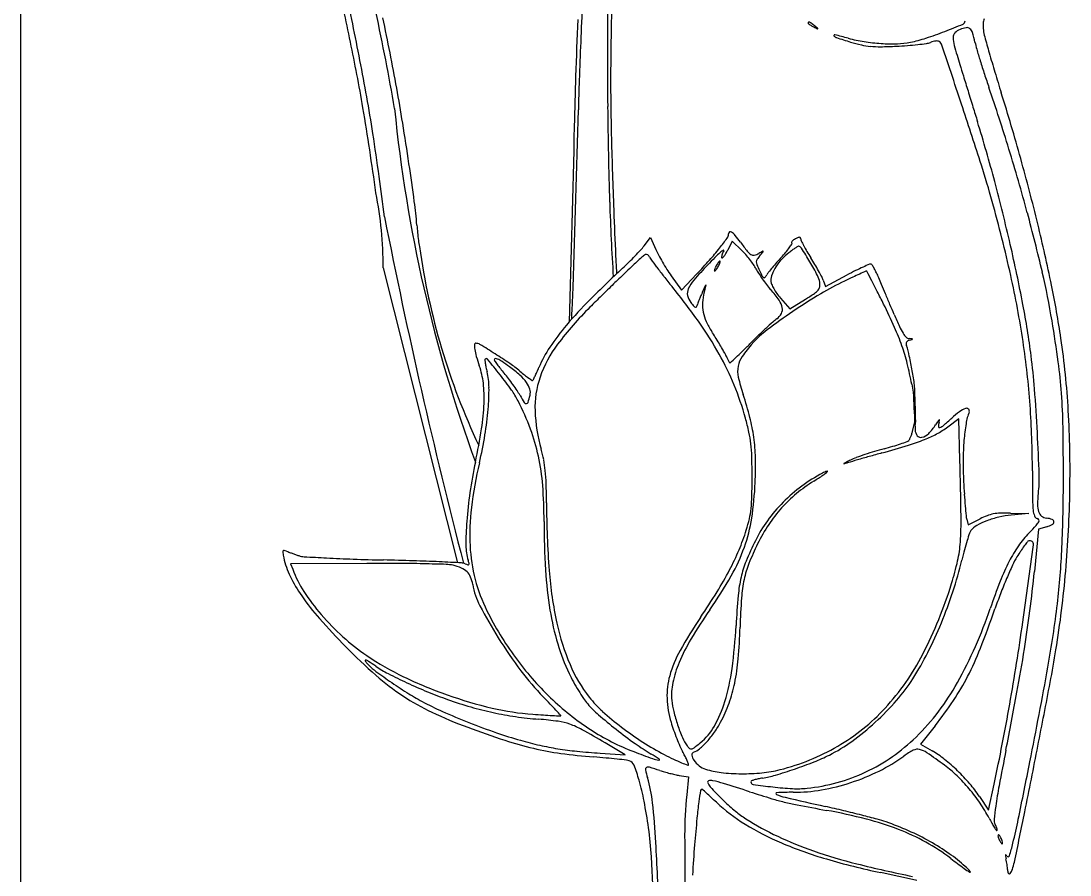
# Model space of a CAD drawing. Header units: millimetres. Extents: x 56222 to 3066687, y -650199 to -121287.
# Drawn here: x 140369.33 to 140375.26, y -185764.66 to -185759.83 of the extents above; entities that cross this region are included whole.
import ezdxf

# ---------------------------------------------------------------- set-up
doc = ezdxf.new("R2010")
doc.units = ezdxf.units.MM
doc.header["$MEASUREMENT"] = 0
doc.layers.add('$TD_AUDIT_GENERATED_(A0BDF17)', color=32, linetype='Continuous', lineweight=30)
doc.layers.add('FURNITURE', color=32, linetype='Continuous', lineweight=9)

msp = doc.modelspace()

# ---------------------------------------------------------------- linework, layer by layer
at = {"layer": '$TD_AUDIT_GENERATED_(A0BDF17)', "linetype": 'Continuous', "lineweight": 25, "ltscale": 2}
for p, q in [((140372.8528, -185761.1033), (140372.8891, -185761.0563)), ((140372.8891, -185761.0563), (140372.9186, -185761.1231)), ((140373.351, -185761.0764), (140373.325, -185761.127)), ((140373.4045, -185761.1283), (140373.351, -185761.0764)), ((140371.3795, -185761.2262), (140371.7996, -185762.8922)), ((140373.0057, -185761.2719), (140373.0632, -185761.3539)), ((140373.0632, -185761.3539), (140373.1514, -185761.2609)), ((140373.878, -185761.332), (140373.9998, -185761.2672)), ((140373.1823, -185761.3649), (140373.202, -185761.3227)), ((140373.202, -185761.3227), (140373.1918, -185761.3649)), ((140373.8644, -185761.2962), (140373.878, -185761.332)), ((140373.623, -185761.3976), (140373.6764, -185761.4584)), ((140373.6764, -185761.4584), (140373.7634, -185761.4046)), ((140374.3703, -185762.1435), (140374.3814, -185762.0964)), ((140374.3814, -185762.0964), (140374.3828, -185762.1421)), ((140374.6305, -185762.0804), (140374.5672, -185762.1259)), ((140374.6361, -185762.3135), (140374.6305, -185762.0804)), ((140374.6743, -185762.6473), (140374.6823, -185762.6777)), ((140374.6823, -185762.6777), (140374.7499, -185762.6438)), ((140374.9209, -185762.612), (140375.0244, -185762.614)), ((140375.0244, -185762.614), (140374.9259, -185762.6235)), ((140375.0806, -185762.7023), (140375.0566, -185762.941)), ((140375.1268, -185762.6891), (140375.0806, -185762.7023)), ((140371.2877, -185762.8961), (140370.8569, -185762.8983)), ((140370.8569, -185762.8983), (140370.8687, -185762.9294)), ((140374.4955, -185763.8132), (140374.4136, -185763.9162)), ((140372.7454, -185763.9768), (140372.6329, -185763.9102)), ((140374.4136, -185763.9162), (140374.4798, -185763.9549)), ((140372.6048, -185763.9676), (140372.7454, -185763.9768)), ((140373.0514, -185764.0935), (140373.1042, -185764.1023)), ((140373.1042, -185764.1023), (140373.0936, -185764.2037)), ((140374.798, -185764.2903), (140374.8294, -185764.1429)), ((140374.7458, -185764.2118), (140374.798, -185764.2903))]:
    msp.add_line(p, q, dxfattribs=at)
for centre, radius, start, end in [((140492.1774, -185762.3966), 119.5369, 178.530367, 178.791865), ((140357.1521, -185762.7727), 14.3561, 11.74696, 13.40049), ((140417.298, -185761.7651), 44.8398, 177.39619, 177.68267), ((140400.8633, -185760.0438), 28.2174, 179.35516, 180.55401), ((140346.0274, -185765.0345), 25.6756, 11.00148, 11.83341), ((140358.0896, -185762.6274), 13.5511, 9.77393, 12.12939), ((140356.5092, -185762.9064), 15.0127, 10.1479, 11.74688), ((140356.0895, -185763.0205), 15.621, 10.35715, 11.8404), ((140402.4149, -185761.1551), 29.9657, 177.45634, 178.06689), ((140373.7849, -185759.8451), 0.00547, 124.99818, 179.99982), ((140373.7837, -185759.8451), 0.0043, 179.9998, 230.8546), ((140373.8586, -185759.7531), 0.123, 230.85482, 235.34829), ((140373.7846, -185759.8448), 0.00508, 66.92077, 124.99818), ((140373.768, -185759.8838), 0.0475, 53.16158, 66.92076), ((140373.8641, -185759.7452), 0.1326, 235.34817, 240.56416), ((140373.3553, -185760.4347), 0.7358, 51.29933, 53.16163), ((140373.9066, -185759.6699), 0.2191, 240.56418, 244.1451), ((140376.6677, -185753.9722), 6.5505, 244.14506, 244.35751), ((140369.8071, -185764.8636), 6.4107, 51.0835, 51.29939), ((140372.8791, -185755.5845), 4.6205, 291.2082, 292.59039), ((140374.7007, -185760.0357), 0.1673, 99.96992, 112.49992), ((140374.6469, -185759.8331), 0.0187, 292.59043, 0.19332), ((140374.6761, -185759.896), 0.0254, 49.66005, 99.97), ((140374.9975, -185759.8528), 0.231, 178.53495, 187.91453), ((140374.8279, -185759.8485), 0.0614, 153.41328, 178.53492), ((140387.3896, -185760.1868), 14.7257, 178.79186, 180.01431), ((140373.8334, -185759.8765), 0.00121, 244.35766, 326.39593), ((140373.8335, -185759.8765), 0.00115, 326.39557, 51.08331), ((140373.9282, -185759.9145), 0.00369, 76.03396, 212.32488), ((140373.9468, -185759.9028), 0.0257, 212.32476, 252.16449), ((140372.9485, -185763.854), 4.0632, 74.92691, 76.03386), ((140375.5002, -185755.0749), 5.0973, 252.16439, 253.10426), ((140374.2239, -185759.1183), 0.8413, 254.92689, 261.15822), ((140374.1883, -185759.1382), 0.832, 281.6762, 287.92493), ((140373.8385, -185758.0567), 1.9686, 287.92494, 291.20822), ((140374.6362, -185759.9268), 0.0381, 136.86145, 179.78979), ((140374.7618, -185759.9273), 0.1637, 179.78978, 195.66119), ((140374.6678, -185759.9564), 0.0815, 112.49992, 136.86136), ((140374.6623, -185759.9123), 0.0468, 16.70837, 49.66009), ((140374.0435, -185760.098), 0.6929, 12.10428, 16.7084), ((140375.0662, -185759.8432), 0.3004, 187.91465, 195.20983), ((140382.5785, -185757.8008), 8.0855, 195.20985, 195.88181), ((140415.1199, -185761.677), 42.6599, 177.68269, 177.97169), ((140374.2721, -185759.1181), 0.8717, 253.10418, 257.23797), ((140374.1653, -185759.5894), 0.3885, 257.23795, 264.80146), ((140374.2588, -185758.8942), 1.0681, 261.15821, 266.36871), ((140374.1797, -185759.4315), 0.547, 264.80155, 270.88997), ((140374.1446, -185757.1692), 2.8096, 270.89008, 272.70104), ((140374.253, -185758.9849), 0.9772, 266.36868, 271.74433), ((140374.1768, -185757.8519), 2.1261, 272.70113, 274.39156), ((140374.2697, -185759.532), 0.4299, 271.74431, 281.67616), ((140374.213, -185758.3233), 1.6533, 274.39156, 276.43284), ((140374.2199, -185758.3849), 1.5914, 276.43284, 278.21355), ((140374.4329, -185759.8604), 0.1006, 278.21363, 291.56424), ((140374.5152, -185760.0687), 0.1234, 104.30182, 111.56427), ((140374.5096, -185760.0467), 0.1007, 95.84467, 104.30181), ((140374.5073, -185760.0238), 0.0777, 86.67203, 95.84454), ((140374.5109, -185759.9604), 0.0142, 54.39219, 86.67198), ((140374.4948, -185759.983), 0.0419, 18.42352, 54.39212), ((140148.4737, -185835.2735), 238.2733, 18.333739, 18.423579), ((140378.8717, -185758.775), 4.4321, 195.66118, 197.11693), ((140375.2704, -185759.8349), 0.5619, 192.10432, 196.22161), ((140378.8063, -185758.8062), 4.2445, 196.2217, 197.14897), ((140382.0139, -185757.9614), 7.4984, 195.88184, 196.74677), ((140567.0558, -185700.8213), 201.3379, 197.116892, 197.135915), ((140379.2734, -185758.662), 4.7333, 197.14897, 198.10924), ((140364.0301, -185761.5346), 7.3359, 9.50112, 11.00156), ((140390.765, -185760.7619), 18.3091, 178.0669, 178.94994), ((140388.6078, -185760.738), 16.1312, 177.97173, 178.56898), ((140965.4509, -185577.986), 618.2397, 197.135872, 197.1441226), ((140379.4833, -185758.5934), 4.9541, 198.10925, 199.03721), ((140384.8075, -185757.1208), 10.4157, 196.74685, 197.42294), ((140362.0019, -185761.9399), 9.6106, 9.16285, 10.35711), ((140383.3297, -185760.1878), 10.6658, 180.01437, 181.53154), ((141021.2235, -185560.7809), 676.6058, 197.144141, 197.1521625), ((140365.012, -185763.5868), 10.3544, 17.01452, 19.03724), ((140362.7197, -185761.7948), 8.7035, 8.76617, 10.1479), ((140363.3721, -185763.8477), 12.0504, 15.58476, 17.423), ((140353.6521, -185763.2715), 17.8582, 8.72924, 9.50113), ((140379.5058, -185759.5343), 8.1006, 185.61558, 200.14219), ((139660.6779, -185740.1671), 712.0894, 358.296309, 358.3770278), ((140396.6395, -185760.0846), 23.9935, 180.55402, 181.84499), ((140344.6635, -185770.2618), 31.5925, 17.7194, 18.33384), ((140812.8124, -185625.1038), 458.4943, 197.152217, 197.162989), ((140366.1221, -185763.0614), 9.0145, 14.92094, 17.16297), ((140354.4534, -185763.1575), 17.2567, 8.39229, 9.1628), ((140355.4633, -185762.9138), 16.0457, 7.89217, 8.76627), ((140413.5447, -185759.3799), 40.8917, 181.53154, 182.09006), ((140353.2504, -185763.3332), 18.2646, 7.95939, 8.72922), ((140364.0673, -185763.8759), 11.3423, 15.12546, 17.01457), ((140354.5679, -185763.1406), 17.141, 7.66948, 8.39232), ((140363.9904, -185763.6753), 11.4085, 13.66949, 15.58473), ((140369.5388, -185762.3138), 5.4784, 15.47307, 17.71945), ((140355.8745, -185762.8568), 15.6306, 7.04767, 7.89221), ((140364.7858, -185763.4175), 10.3974, 12.90647, 14.92094), ((140369.1501, -185761.2269), 2.2294, 0.0163, 10.93196), ((140368.8695, -185761.2147), 2.7103, 4.84474, 7.66951), ((140386.041, -185760.426), 13.3894, 181.84497, 183.65107), ((140402.2522, -185759.792), 29.5916, 182.09001, 182.58665), ((140366.5134, -185763.1513), 8.6175, 12.61164, 15.47307), ((140404.9727, -185754.3065), 34.2343, 191.17106, 194.52914), ((140365.2927, -185763.5447), 10.0731, 13.15342, 15.1255), ((140376.4303, -185760.5738), 4.8776, 184.84472, 185.86434), ((140365.3345, -185763.3483), 10.0252, 11.64302, 13.6694), ((140373.289, -185761.0358), 0.0402, 324.19362, 359.99988), ((140373.3427, -185761.0358), 0.0134, 123.51017, 179.99992), ((140373.341, -185761.0333), 0.0104, 55.3997, 123.5102), ((140373.2896, -185761.1078), 0.1009, 39.21047, 55.3998), ((140372.7488, -185761.549), 0.7988, 35.6837, 39.21055), ((140373.8026, -185761.2402), 0.2008, 113.564, 118.15484), ((140373.7302, -185761.0742), 0.0197, 88.32681, 113.56393), ((140373.7306, -185761.06), 0.0055, 29.91957, 88.32698), ((140373.7237, -185761.064), 0.0135, 359.99979, 29.91947), ((140371.7679, -185761.0527), 0.1907, 185.86439, 196.55101), ((140375.4041, -185760.5819), 3.8549, 187.82925, 205.30876), ((140372.5618, -185760.8789), 0.3674, 317.6042, 322.36136), ((140372.0438, -185760.1395), 1.5744, 318.4595, 321.68344), ((140372.0162, -185760.1177), 1.6096, 321.68349, 324.19363), ((140374.6547, -185760.1803), 1.5476, 215.68378, 218.00785), ((140373.3145, -185760.8528), 0.4434, 319.78412, 323.91378), ((140373.2548, -185760.8093), 0.5173, 323.91378, 326.73099), ((140373.6895, -185761.0841), 0.00399, 158.19247, 224.99996), ((140373.705, -185761.0904), 0.0207, 138.3767, 158.19231), ((140373.6832, -185761.0904), 0.00482, 326.7311, 44.99988), ((140374.0254, -185761.5905), 0.5721, 123.90603, 125.96427), ((140373.7236, -185761.1069), 0.0456, 125.41149, 138.37674), ((140373.7546, -185761.1505), 0.0991, 118.15488, 125.41137), ((140374.2349, -185761.9022), 0.9477, 122.86135, 123.90596), ((140373.7239, -185761.1111), 0.00593, 84.63009, 122.86133), ((140373.7223, -185761.128), 0.0228, 32.05975, 84.6301), ((140373.7606, -185761.064), 0.0234, 179.99987, 206.35081), ((140374.6683, -185760.6143), 1.0364, 206.35089, 208.07432), ((140370.7066, -185763.0167), 3.5812, 30.60354, 32.05975), ((140374.5335, -185760.6863), 0.8836, 208.07436, 210.50819), ((140365.6456, -185763.2205), 9.5154, 10.82077, 12.9065), ((140395.1027, -185760.115), 22.4348, 182.58663, 182.92858), ((140371.4421, -185759.8493), 1.8887, 314.54198, 316.06946), ((140376.4631, -185765.1649), 5.395, 132.18925, 133.02095), ((140371.587, -185759.9889), 1.6875, 316.06943, 317.60425), ((140372.9127, -185761.2479), 0.1084, 118.40453, 132.18929), ((140372.8667, -185761.163), 0.0118, 54.89023, 118.40448), ((140372.8577, -185761.1758), 0.0275, 20.99346, 54.89033), ((140372.9321, -185761.1472), 0.0522, 200.99354, 216.74839), ((140373.3308, -185760.9408), 0.4506, 203.86202, 208.30854), ((140374.0742, -185760.5403), 1.2951, 208.30849, 210.33167), ((140374.9465, -185762.8692), 2.4, 134.89894, 136.27082), ((140373.7514, -185761.6699), 0.7069, 131.49013, 134.89898), ((140373.3715, -185761.2403), 0.1334, 122.63195, 131.49005), ((140373.3573, -185761.1728), 0.0675, 165.42747, 173.99149), ((140373.2961, -185761.1663), 0.0059, 173.99162, 224.99993), ((140373.294, -185761.1684), 0.00298, 224.99977, 315.73811), ((140373.3817, -185761.1791), 0.0927, 157.46362, 165.42751), ((140373.4336, -185761.2007), 0.1489, 151.88001, 157.46364), ((140373.2198, -185761.096), 0.1067, 315.73826, 322.68931), ((140373.3006, -185761.1296), 0.00195, 331.88023, 122.63204), ((140373.1796, -185761.0654), 0.1572, 322.68927, 329.18327), ((140373.0237, -185760.9724), 0.3387, 329.18327, 332.84072), ((140373.1356, -185761.4052), 0.3859, 40.98798, 45.83402), ((140372.9657, -185761.5528), 0.6109, 37.55273, 40.98793), ((140373.4947, -185761.0869), 0.0753, 218.00795, 238.92293), ((140373.4698, -185761.1283), 0.027, 238.92293, 281.38052), ((140373.4558, -185761.0588), 0.0979, 281.3805, 297.69251), ((140373.659, -185761.2949), 0.2044, 138.39263, 145.47008), ((140374.8017, -185763.6232), 2.7982, 117.17476, 117.69249), ((140370.0388, -185758.08), 4.6372, 318.39267, 318.74928), ((140373.5244, -185761.1352), 0.00149, 19.52045, 117.17459), ((140373.523, -185761.1356), 0.00293, 318.74934, 19.52053), ((140374.7679, -185762.2204), 1.5518, 137.26633, 138.74042), ((140372.9971, -185760.5845), 0.859, 317.26633, 319.78404), ((140373.8625, -185761.3932), 0.3166, 127.33402, 137.23201), ((140374.2681, -185761.925), 0.9854, 125.96424, 127.33405), ((140374.9398, -185760.4468), 1.3552, 210.50817, 212.27467), ((140372.3615, -185762.0752), 1.6943, 30.80401, 32.27466), ((140377.2824, -185766.1365), 6.6927, 132.8396, 135.03488), ((140371.6203, -185760.0305), 1.6345, 312.83961, 314.54195), ((140375.1935, -185763.8045), 3.5342, 133.02093, 133.93078), ((140377.536, -185757.7096), 5.7979, 216.74839, 217.29889), ((140375.8815, -185758.9699), 3.718, 217.29886, 218.31528), ((140374.1508, -185760.4955), 1.3838, 210.33161, 212.33141), ((140373.7584, -185760.7439), 0.9195, 212.3314, 215.04801), ((140375.081, -185762.9979), 2.5862, 136.27081, 138.84901), ((140370.9125, -185759.1372), 3.0859, 316.51098, 318.45945), ((140373.3166, -185761.256), 0.0689, 156.05303, 164.08261), ((140373.4032, -185761.2944), 0.1637, 151.84494, 156.05295), ((140373.4107, -185761.2984), 0.1721, 147.69207, 151.84487), ((140373.1742, -185761.1695), 0.1094, 321.86147, 327.69201), ((140373.3577, -185761.2649), 0.1094, 141.86147, 147.69201), ((140373.1212, -185761.136), 0.1721, 327.69207, 331.84487), ((140373.3455, -185761.2553), 0.0939, 136.42668, 141.86142), ((140373.1287, -185761.14), 0.1637, 331.84494, 336.05295), ((140373.281, -185761.194), 0.00492, 89.99993, 136.42664), ((140373.2152, -185761.1784), 0.0689, 336.05303, 344.08261), ((140373.281, -185761.1908), 0.00172, 355.19083, 89.99981), ((140373.2492, -185761.1881), 0.0336, 344.08257, 355.19085), ((140372.9913, -185761.5331), 0.5787, 34.07669, 37.55268), ((140373.2846, -185761.3347), 0.2245, 27.02881, 34.07672), ((140373.7362, -185761.1043), 0.2824, 207.02882, 212.80439), ((140373.5111, -185761.1932), 0.025, 145.4701, 178.74432), ((140373.5253, -185761.1935), 0.0391, 178.74443, 202.867), ((140374.1679, -185760.9225), 0.7366, 202.86697, 205.71672), ((140374.5321, -185762.0182), 1.2411, 140.36357, 141.88762), ((140373.8025, -185761.3508), 0.2429, 147.64195, 159.01385), ((140374.6274, -185762.0971), 1.3649, 138.74053, 140.36357), ((140373.8474, -185761.3793), 0.2961, 137.23207, 147.64197), ((140372.0458, -185762.2247), 2.0254, 28.12366, 30.60355), ((140372.4631, -185762.0146), 1.576, 29.25133, 30.80402), ((140374.5698, -185762.2906), 1.1709, 114.20991, 116.49456), ((140374.8551, -185762.925), 1.8665, 113.00953, 114.20998), ((140374.1305, -185761.2187), 0.0127, 71.56491, 113.00962), ((140374.1306, -185761.2182), 0.0122, 32.43256, 71.5649), ((140373.7786, -185761.4419), 0.4293, 29.42881, 32.43255), ((140373.7962, -185761.432), 0.4091, 25.57269, 29.42879), ((140384.8226, -185773.7998), 17.4131, 133.93077, 134.20969), ((140377.7081, -185757.5266), 6.0461, 218.3153, 219.02141), ((140373.2509, -185761.2436), 0.00172, 175.19083, 269.99981), ((140373.2826, -185761.2463), 0.0336, 164.08257, 175.19085), ((140373.2509, -185761.2404), 0.00492, 269.99993, 316.42664), ((140373.1864, -185761.1791), 0.0939, 316.42668, 321.86142), ((140374.2397, -185760.7798), 0.8814, 212.80431, 215.27688), ((140374.5325, -185760.7469), 1.1412, 205.71668, 207.50908), ((140374.2998, -185760.7372), 0.9551, 215.27682, 217.71593), ((140373.5392, -185761.2642), 0.0213, 207.5091, 238.77839), ((140373.5311, -185761.2775), 0.00571, 238.77828, 319.51018), ((140373.4632, -185761.2196), 0.095, 319.5101, 329.99318), ((140373.656, -185761.3309), 0.1276, 141.88758, 149.99316), ((140373.6702, -185761.3), 0.1012, 159.01378, 180.89136), ((140373.7312, -185761.3238), 0.1143, 7.98875, 28.12369), ((140372.6048, -185761.9353), 1.4136, 27.7596, 29.25133), ((140373.7006, -185761.3585), 0.1752, 20.81662, 27.75966), ((140378.5644, -185771.0326), 10.7546, 114.93302, 115.20598), ((140374.95, -185763.0533), 2.0231, 116.49454, 118.01148), ((140376.4477, -185766.4794), 5.7335, 114.49594, 114.93299), ((140385.7395, -185786.8723), 28.1434, 114.41723, 114.49584), ((140374.1086, -185761.2526), 0.00726, 90.00003, 114.41721), ((140374.1086, -185761.248), 0.00263, 27.44498, 89.99994), ((140331.5227, -185783.3646), 47.9891, 27.37306, 27.44479), ((140373.5845, -185761.5333), 0.6438, 22.82718, 25.57266), ((140327.7468, -185780.8273), 50.3766, 22.78154, 22.82715), ((140369.7637, -185762.4241), 5.2868, 8.48568, 12.61167), ((140370.9079, -185762.2324), 4.3065, 9.43207, 13.15345), ((140365.8131, -185761.1031), 6.6435, 356.9849, 357.97473), ((140386.2614, -185775.2788), 19.4765, 134.20969, 134.48884), ((140369.9753, -185763.7932), 3.9072, 35.31588, 39.02145), ((140373.1583, -185761.3702), 0.0615, 155.74805, 192.13485), ((140373.2827, -185761.4263), 0.1979, 138.84911, 155.74794), ((140374.0791, -185760.9079), 0.6761, 217.71589, 220.8759), ((140372.9668, -185761.8707), 0.7951, 35.36251, 40.87582), ((140373.6178, -185761.3009), 0.0488, 180.89131, 202.47727), ((140373.7837, -185761.2322), 0.2283, 202.47732, 209.34502), ((140373.835, -185761.2034), 0.2872, 209.34502, 215.75704), ((140373.7594, -185761.2883), 0.0999, 303.76649, 320.04726), ((140373.8076, -185761.3287), 0.0371, 320.04735, 351.9413), ((140373.7522, -185761.3209), 0.093, 351.94129, 7.98877), ((140374.6269, -185762.6673), 1.509, 115.20595, 120.97992), ((140368.4514, -185764.2447), 6.4042, 26.76846, 27.37305), ((140176.4583, -185844.3658), 214.4661, 22.765958, 22.781542), ((140369.7749, -185762.4334), 5.4915, 8.46309, 11.64303), ((140374.1895, -185763.0473), 2.3213, 135.03487, 139.87106), ((140384.7125, -185773.7021), 17.2663, 134.48888, 134.79439), ((140373.1921, -185761.363), 0.096, 192.13495, 218.18843), ((140373.9584, -185761.7267), 0.8563, 157.74954, 159.04304), ((140374.04, -185761.76), 0.9444, 156.46932, 157.74952), ((140373.8511, -185761.6778), 0.7384, 154.92962, 156.46925), ((140373.506, -185761.4411), 0.3233, 166.36571, 176.92106), ((140373.8852, -185761.1672), 0.349, 215.75708, 221.29742), ((140373.526, -185761.4738), 0.1094, 11.54795, 35.36246), ((140375.6113, -185764.3069), 3.4214, 120.9799, 124.11126), ((140372.8636, -185759.9484), 1.7118, 301.7126, 303.76648), ((140363.0345, -185766.9772), 12.4713, 26.40126, 26.76841), ((140152.4257, -185854.4515), 240.5292, 22.750643, 22.765998), ((140373.9236, -185762.8355), 1.9534, 134.79439, 142.95696), ((140338.9607, -185759.6888), 33.5332, 356.87456, 356.98485), ((140373.721, -185760.9469), 0.769, 218.18843, 220.30717), ((140373.1473, -185761.4336), 0.0167, 220.30708, 253.64862), ((140373.1441, -185761.4447), 0.00506, 253.64874, 332.18113), ((140373.0757, -185761.4087), 0.0824, 332.18102, 342.52368), ((140373.3701, -185761.5013), 0.2263, 159.04307, 162.52364), ((140373.4047, -185761.4357), 0.2219, 176.92107, 190.91727), ((140373.586, -185761.4615), 0.0481, 330.99875, 11.54798), ((140370.8167, -185763.1138), 3.7829, 24.18487, 26.40124), ((140190.0197, -185838.6864), 199.7634, 22.732951, 22.750598), ((140370.1658, -185762.3565), 4.9133, 7.40043, 10.82073), ((140373.4186, -185761.433), 0.2361, 190.91731, 204.42231), ((140373.5743, -185761.3623), 0.4071, 204.42241, 213.40317), ((140375.6232, -185764.3244), 3.4426, 124.11121, 127.07164), ((140373.791, -185761.7677), 0.3157, 126.8609, 132.07048), ((140373.5439, -185761.4382), 0.0962, 306.86081, 330.9988), ((140376.4527, -185760.5737), 2.3723, 202.73287, 204.50465), ((140367.0301, -185762.8766), 8.2374, 7.80062, 9.43215), ((140373.4988, -185762.4651), 1.4179, 139.87108, 146.16401), ((140371.5382, -185762.686), 1.9918, 29.18091, 35.31583), ((140371.9553, -185762.43), 1.5323, 31.98554, 33.40325), ((140373.9012, -185762.0452), 0.586, 127.07162, 138.04157), ((140375.8654, -185764.0586), 3.4062, 133.04017, 134.07768), ((140375.6663, -185763.8454), 3.1145, 132.07054, 133.04021), ((140373.0706, -185762.1016), 1.3121, 19.30236, 24.18482), ((140374.6115, -185761.413), 0.3488, 204.50458, 211.80045), ((140371.5245, -185762.699), 2.0402, 30.84173, 31.98557), ((140376.1832, -185764.3868), 3.8631, 134.07766, 135.02166), ((140374.4228, -185761.53), 0.1268, 211.80035, 224.57278), ((140374.3508, -185761.601), 0.0257, 224.57273, 266.28172), ((140374.3512, -185761.655), 0.0183, 151.32687, 180.93739), ((140374.3511, -185761.6549), 0.0181, 121.53793, 151.32693), ((140374.3617, -185761.6722), 0.0384, 104.55968, 121.53784), ((140374.2598, -185763.0014), 1.3777, 85.57012, 86.28173), ((140374.1044, -185760.6814), 0.9852, 284.55967, 285.46975), ((140374.366, -185761.63), 0.00214, 19.29618, 85.5703), ((140374.3668, -185761.6297), 0.0013, 285.46975, 19.29596), ((140370.3448, -185762.3374), 4.6993, 4.08495, 8.48564), ((140370.8143, -185762.2787), 4.4406, 3.1706, 8.4631), ((140372.0396, -185761.6648), 0.1448, 178.38566, 188.95519), ((140371.9025, -185761.661), 0.00769, 89.99984, 178.3857), ((140372.209, -185761.6381), 0.3163, 188.95518, 196.34904), ((140371.9025, -185761.6991), 0.0458, 58.73957, 89.99986), ((140368.9964, -185766.4863), 5.646, 57.7213, 58.73956), ((140372.9052, -185762.0671), 0.7033, 146.16397, 156.79753), ((140372.9007, -185762.0634), 0.6719, 142.95693, 161.05061), ((140371.6762, -185762.6084), 1.8635, 29.68523, 30.84168), ((140372.8371, -185761.9467), 0.5272, 26.72523, 29.6852), ((140375.533, -185760.5893), 2.4911, 206.7252, 207.21978), ((140371.7765, -185760.0256), 2.3366, 313.0436, 314.28186), ((140374.0442, -185762.1738), 0.7783, 138.04161, 144.98786), ((140370.1604, -185758.3685), 4.6512, 314.2819, 315.0217), ((140373.2784, -185762.0288), 1.092, 13.85017, 19.30233), ((140374.3724, -185761.6546), 0.0395, 180.93758, 197.60868), ((140373.7232, -185761.8607), 0.6417, 12.20028, 17.60868), ((140372.9104, -185761.4324), 1.0472, 196.34899, 199.37999), ((140371.9595, -185761.7467), 0.00599, 134.99992, 186.21443), ((140372.4363, -185761.6947), 0.4856, 186.21447, 188.43243), ((140371.9619, -185761.749), 0.0093, 39.22138, 134.99986), ((140372.3352, -185761.7097), 0.3834, 188.43244, 191.86054), ((140366.8392, -185765.9302), 6.6217, 38.24964, 39.22137), ((140372.0133, -185761.7463), 0.0064, 95.57979, 179.99996), ((140372.0165, -185761.7463), 0.00958, 179.99991, 215.52187), ((140373.1153, -185760.9619), 1.3596, 215.52187, 216.57313), ((140370.5904, -185763.9628), 2.6613, 55.58233, 57.72123), ((140372.0152, -185761.7657), 0.0259, 65.23483, 95.57978), ((140371.9542, -185761.8978), 0.1714, 55.64539, 65.23477), ((140371.1907, -185763.0149), 1.5245, 53.72377, 55.64543), ((140371.6699, -185762.3873), 0.7515, 50.10011, 55.58227), ((140371.8618, -185762.5053), 1.6212, 22.30213, 29.18083), ((140374.6639, -185761.0363), 1.5138, 207.21971, 207.93797), ((140375.5659, -185760.558), 2.5348, 207.93791, 208.30163), ((140373.3503, -185761.7511), 0.0183, 208.30183, 220.38027), ((140373.3379, -185761.7616), 0.00203, 220.38022, 312.77418), ((140367.0155, -185754.9279), 9.3118, 312.77404, 313.04356), ((140373.5221, -185761.808), 0.1408, 144.98788, 169.6169), ((140372.4612, -185762.2303), 1.9337, 10.29586, 13.85021), ((140372.0453, -185762.2234), 2.3584, 10.14692, 12.20035), ((140371.5138, -185762.1814), 3.554, 4.3607, 7.4004), ((140372.4519, -185762.1339), 2.765, 4.11847, 7.80067), ((140371.493, -185761.931), 0.4553, 6.60253, 19.37999), ((140372.6097, -185761.6521), 0.6638, 191.86059, 194.13332), ((140371.6034, -185761.9055), 0.3738, 0.49261, 14.13327), ((140372.7019, -185761.2686), 0.845, 216.57319, 218.58628), ((140373.1662, -185760.8982), 1.4389, 218.58632, 219.93757), ((140371.431, -185762.3509), 0.8242, 37.27182, 39.93756), ((140371.5859, -185762.4763), 0.8565, 48.62005, 53.7238), ((140372.8318, -185760.9977), 1.0599, 230.10013, 231.93034), ((140371.1523, -185761.3278), 1.1991, 334.78019, 335.97376), ((140370.4504, -185761.0149), 1.9675, 335.9738, 336.79748), ((140373.5357, -185761.8105), 0.1547, 169.61699, 192.7348), ((140371.8355, -185762.261), 2.5715, 8.3117, 10.14696), ((140371.2131, -185761.9634), 0.737, 357.69566, 6.6025), ((140370.2432, -185763.2467), 2.2871, 35.54728, 38.24968), ((140371.0363, -185762.6513), 1.3202, 35.39876, 37.27184), ((140371.0911, -185762.6123), 1.2529, 33.50765, 35.39883), ((140371.988, -185762.02), 0.2483, 35.78935, 48.62004), ((140372.5155, -185761.4015), 0.547, 231.93037, 234.93273), ((140372.0874, -185761.9483), 0.1258, 16.86392, 35.78935), ((140372.705, -185761.1315), 0.8769, 234.93273, 236.47122), ((140372.2225, -185761.8597), 0.00332, 236.47131, 315.00003), ((140372.2136, -185761.8508), 0.0159, 314.9998, 334.1451), ((140370.5145, -185761.0274), 1.904, 334.1453, 334.78014), ((140372.7627, -185762.016), 0.526, 161.05062, 182.04992), ((140374.3853, -185761.6185), 1.0257, 192.73482, 198.45198), ((140376.7276, -185761.4553), 2.4026, 190.29589, 191.36181), ((140370.6377, -185761.9138), 1.3395, 355.21636, 0.4926), ((140371.7179, -185762.1929), 0.4746, 26.87297, 35.5473), ((140371.7411, -185762.182), 0.4734, 29.59686, 33.50772), ((140371.5978, -185761.8012), 0.6281, 342.81322, 346.58684), ((140372.1435, -185761.9313), 0.0671, 346.58683, 16.86399), ((140371.8206, -185762.5222), 1.6657, 15.5615, 22.30212), ((140371.5863, -185762.5524), 1.925, 14.43546, 18.45194), ((140384.5016, -185761.4993), 10.1386, 182.42702, 183.45448), ((140368.6438, -185762.1781), 5.7434, 0.80564, 2.88274), ((140364.7137, -185762.7), 10.3738, 2.99343, 4.36072), ((140371.7684, -185762.1831), 3.4503, 0.92522, 4.11845), ((140370.73, -185761.9439), 1.2206, 350.96643, 357.6956), ((140370.7188, -185762.6992), 1.5947, 20.59373, 26.87292), ((140372.9625, -185761.4882), 0.9313, 209.59686, 212.44133), ((140372.1879, -185761.9806), 0.0135, 212.44133, 271.32922), ((140372.188, -185761.9837), 0.0103, 271.32925, 342.81318), ((140369.8378, -185762.3736), 5.2076, 0.01042, 4.08486), ((140370.2083, -185761.8778), 1.7705, 350.48395, 355.21637), ((140373.1213, -185762.0032), 0.8848, 182.04988, 196.2744), ((140374.9245, -185762.4383), 0.4937, 126.20881, 132.66869), ((140374.7144, -185762.1514), 0.138, 109.53237, 126.20872), ((140374.6738, -185762.0369), 0.0165, 47.76234, 109.53231), ((140375.0024, -185762.1607), 0.3361, 159.0063, 170.78372), ((140374.6753, -185762.0352), 0.0143, 339.00626, 47.76239), ((140368.9877, -185762.3799), 6.2701, 359.08399, 3.17058), ((140371.9925, -185762.4743), 1.4872, 12.40249, 15.56158), ((140372.5031, -185762.3164), 0.9783, 7.77058, 14.43541), ((140374.3831, -185762.1096), 0.00174, 200.86995, 344.13555), ((140374.3365, -185762.0963), 0.0502, 344.13577, 358.8068), ((140374.2378, -185761.9474), 0.309, 315.93564, 327.57568), ((140375.352, -185762.6552), 1.011, 146.15261, 147.57559), ((140374.5311, -185762.1046), 0.0225, 124.16986, 146.15259), ((140374.5931, -185762.1214), 0.078, 164.00881, 181.12531), ((140374.5211, -185762.1229), 0.006, 181.12536, 288.91885), ((140374.4193, -185762.0716), 0.1028, 344.00878, 351.11691), ((140374.5193, -185762.0873), 0.00153, 351.11702, 124.16979), ((140374.5029, -185762.0698), 0.0621, 288.91886, 310.87207), ((140373.2459, -185760.6173), 1.983, 310.87199, 312.66875), ((140375.8421, -185762.297), 1.1868, 170.7838, 175.38838), ((140368.1862, -185761.5395), 3.7963, 348.07795, 350.96642), ((140369.3818, -185761.7393), 2.6085, 346.94425, 350.48393), ((140371.2006, -185762.5182), 1.08, 12.18464, 20.59372), ((140372.8216, -185762.292), 0.6384, 6.45889, 12.40257), ((140374.1545, -185762.0999), 0.2196, 334.35003, 338.55644), ((140374.1224, -185762.0873), 0.2541, 338.55649, 342.82843), ((140374.0881, -185762.0767), 0.2899, 342.82838, 346.69799), ((140374.4381, -185762.1404), 0.0553, 181.80384, 219.15933), ((140374.4156, -185762.1588), 0.0262, 219.15927, 284.07214), ((140374.4026, -185762.1069), 0.0797, 284.07211, 315.93572), ((140374.2124, -185761.6283), 0.6112, 291.54986, 298.54168), ((140374.2193, -185761.6411), 0.5966, 298.54161, 305.66142), ((140361.6466, -185762.8603), 13.4452, 1.9749, 2.99338), ((140357.7583, -185762.4094), 17.4622, 359.9652, 0.92524), ((140372.594, -185762.3178), 0.8674, 1.56435, 6.45896), ((140372.4676, -185762.3213), 1.0142, 1.24659, 7.77059), ((140372.2296, -185755.2768), 7.2668, 285.69906, 286.92426), ((140373.6567, -185760.1895), 2.1316, 284.98212, 286.36729), ((140373.8796, -185760.9486), 1.3406, 286.36728, 288.32789), ((140373.7413, -185760.5311), 1.7803, 288.32794, 289.56139), ((140374.3287, -185762.1842), 0.026, 289.56147, 314.99986), ((140373.9941, -185761.0757), 1.2053, 286.92424, 291.5499), ((140374.3275, -185762.183), 0.0277, 314.99988, 334.35), ((140376.1794, -185762.3242), 1.5252, 175.38837, 179.58196), ((140371.0505, -185762.5506), 1.2336, 4.40018, 12.1846), ((140371.6473, -185762.4335), 0.6508, 10.90673, 16.27436), ((140369.2011, -185762.4104), 4.2615, 0.06077, 1.56442), ((140371.2831, -185762.3471), 2.1989, 357.58896, 1.24665), ((140374.1855, -185762.6618), 0.387, 110.40862, 115.65806), ((140374.6465, -185763.901), 1.7093, 108.66592, 110.40859), ((140379.4041, -185780.8933), 19.3355, 105.85012, 106.05295), ((140374.7109, -185764.0915), 1.9103, 106.93493, 108.66591), ((140381.9481, -185789.8535), 28.6497, 105.6991, 105.85013), ((140374.6282, -185763.82), 1.6266, 104.98215, 106.93497), ((140374.7587, -185762.9272), 2.9211, 168.07798, 171.51295), ((140374.3275, -185762.8861), 2.4684, 166.94417, 172.90526), ((140371.6336, -185762.4362), 0.6646, 5.62345, 10.90678), ((140373.9825, -185762.3324), 0.00115, 121.03656, 213.88756), ((140373.9829, -185762.3321), 0.0016, 213.88735, 288.34001), ((140374.0883, -185762.5081), 0.2063, 116.74845, 121.03619), ((140374.1492, -185762.8339), 0.527, 106.19198, 108.33982), ((140374.5876, -185763.499), 1.3158, 115.65805, 116.7485), ((140380.5978, -185785.0418), 23.6522, 106.05287, 106.19199), ((140341.4636, -185763.12), 33.1823, 0.84226, 1.39276), ((140376.734, -185762.3282), 2.0798, 179.58196, 182.90556), ((140371.205, -185762.4784), 1.0954, 1.68857, 5.62349), ((140368.8456, -185762.4108), 4.6171, 358.69444, 0.06081), ((140374.2847, -185763.1909), 0.9095, 117.8158, 126.54711), ((140372.5503, -185760.4145), 2.3785, 302.0086, 303.49781), ((140373.968, -185762.5906), 0.2308, 110.71293, 117.81579), ((140373.7481, -185762.2243), 0.2082, 303.49772, 312.37572), ((140373.8871, -185762.3766), 0.00204, 312.37564, 110.71291), ((140396.2697, -185762.3688), 21.2243, 180.01042, 180.44838), ((140374.457, -185762.4186), 0.6272, 352.53232, 1.97482), ((140366.1408, -185762.4145), 9.0797, 357.52825, 359.96529), ((140369.643, -185762.6589), 2.6452, 359.99989, 4.40012), ((140367.8956, -185762.5759), 4.4062, 0.29017, 1.68863), ((140371.6529, -185762.3626), 1.8288, 351.23429, 357.58905), ((140374.2927, -185763.2017), 0.923, 126.54712, 135.18255), ((140374.2935, -185763.2033), 0.9103, 122.0086, 129.64445), ((140380.1854, -185762.153), 5.5356, 182.90561, 183.65641), ((140368.6616, -185762.3747), 6.5962, 355.0904, 359.08397), ((140374.0607, -185762.823), 2.2153, 171.513, 175.73935), ((140372.6333, -185762.4971), 0.8283, 353.8203, 358.69452), ((140374.2127, -185763.1057), 0.7836, 129.64443, 138.18854), ((140378.4815, -185762.2619), 3.8283, 183.65636, 184.64619), ((140375.7228, -185762.5296), 0.6767, 180.44843, 185.73406), ((140375.6487, -185762.5748), 0.5748, 172.53232, 178.77144), ((140373.1052, -185762.734), 1.2367, 172.9052, 182.9027), ((140377.8388, -185762.5256), 5.5372, 180.2902, 184.26223), ((140372.9513, -185762.5316), 0.5085, 347.20748, 353.82033), ((140374.271, -185763.1802), 0.8924, 135.18252, 143.96441), ((140374.2284, -185763.1197), 0.8046, 138.18864, 146.61167), ((140379.044, -185762.2162), 4.3926, 184.64621, 185.36837), ((140375.1624, -185762.5858), 0.1135, 185.73404, 201.97285), ((140375.1975, -185762.5651), 0.1235, 178.77147, 198.30157), ((140372.5773, -185762.5052), 0.8935, 340.37556, 351.23437), ((140372.6314, -185762.4589), 0.8366, 342.65276, 347.2074), ((140374.1724, -185763.1084), 0.7705, 143.96436, 153.76925), ((140372.8928, -185762.658), 1.7497, 356.15634, 0.84225), ((140374.794, -185762.6156), 0.1239, 185.3684, 194.85185), ((140374.9426, -185763.0585), 0.4313, 110.9515, 119.23218), ((140374.9263, -185762.995), 0.393, 110.42595, 116.66896), ((140374.9749, -185763.143), 0.5217, 103.18678, 110.95151), ((140374.8635, -185762.8264), 0.2131, 100.5547, 110.42592), ((140374.8751, -185762.8887), 0.2765, 92.1385, 100.55467), ((140374.9766, -185763.1501), 0.529, 95.50258, 103.18673), ((140374.9013, -185763.5919), 0.9801, 88.85753, 92.13853), ((140375.0782, -185762.6198), 0.0227, 201.97284, 255.34494), ((140375.0687, -185762.6563), 0.0149, 27.01384, 75.34494), ((140375.1316, -185762.587), 0.054, 198.30149, 230.80839), ((140375.0711, -185762.655), 0.0122, 330.97841, 27.0138), ((140375.1317, -185762.5868), 0.0541, 230.80831, 263.24738), ((140375.1086, -185762.782), 0.1423, 70.20578, 83.24733), ((140375.1517, -185762.662), 0.0148, 1.77253, 70.20579), ((140373.6419, -185762.7918), 1.7954, 175.73941, 180.1078), ((140376.9369, -185762.6589), 4.6486, 179.99994, 183.38679), ((140372.262, -185762.3435), 1.2236, 337.08509, 342.65269), ((140374.4085, -185763.2385), 1.0204, 146.61171, 153.66031), ((140374.7311, -185762.7381), 0.0431, 140.70389, 161.6166), ((140374.7905, -185762.7868), 0.1199, 119.2322, 140.70389), ((140373.3098, -185761.069), 2.3849, 316.04486, 317.46211), ((140374.9884, -185762.6091), 0.1068, 317.46206, 330.97848), ((140375.083, -185762.5363), 0.159, 285.98159, 298.06963), ((140375.1501, -185762.662), 0.0165, 298.06971, 1.77262), ((140375.1387, -185763.5846), 1.8478, 153.76929, 157.72139), ((140373.9325, -185762.7278), 0.7077, 347.47084, 356.15638), ((140376.1649, -185763.2218), 1.5561, 163.02234, 165.00839), ((140376.4289, -185763.3024), 1.8322, 161.61663, 163.02242), ((140375.4526, -185763.1351), 0.5918, 136.04491, 145.23435), ((140375.6321, -185763.2639), 0.7861, 141.4989, 143.61168), ((140375.03, -185762.785), 0.0168, 107.93629, 141.4988), ((140375.0311, -185762.7883), 0.0203, 352.4621, 107.93635), ((140370.8303, -185762.8332), 0.0177, 156.93219, 189.93014), ((140370.8189, -185762.8283), 0.00534, 79.17573, 156.93216), ((140370.8055, -185762.898), 0.0763, 67.95192, 79.17566), ((140371.0408, -185762.3171), 0.5504, 247.95208, 249.40165), ((140371.5165, -185761.0514), 1.9026, 249.40159, 249.9773), ((140372.1208, -185762.7947), 0.2743, 180.10778, 197.60871), ((140372.8283, -185762.7481), 0.9595, 182.90265, 194.41651), ((140371.9949, -185762.2306), 1.5136, 332.33819, 337.08504), ((140372.4783, -185762.4699), 0.9986, 330.22462, 340.3756), ((140374.8336, -185763.4489), 1.4947, 153.66026, 158.30722), ((140376.9269, -185763.4258), 2.345, 165.00838, 166.46894), ((140375.5971, -185763.2353), 0.7676, 145.23439, 152.79515), ((140375.8684, -185763.413), 1.0654, 146.5857, 148.70123), ((140375.5436, -185763.1987), 0.6762, 143.61177, 146.58571), ((140330.0326, -185756.834), 45.411, 351.90619, 352.46219), ((140370.9563, -185762.6224), 4.2597, 353.23623, 357.52833), ((140371.5271, -185762.7112), 0.7251, 189.93021, 192.20799), ((140371.269, -185762.767), 0.4611, 192.20801, 206.00237), ((140371.576, -185760.8883), 2.0762, 249.97738, 250.54689), ((140371.3952, -185761.4002), 1.5333, 250.54691, 251.26173), ((140370.9405, -185762.7404), 0.1181, 251.26176, 266.5745), ((140371.8166, -185748.104), 14.7806, 266.5745, 267.0677), ((140371.5278, -185753.7415), 9.1358, 267.06777, 268.01085), ((140371.7305, -185747.9068), 14.974, 268.01093, 268.66227), ((140370.9505, -185781.3078), 18.4361, 88.13677, 88.66229), ((140371.2086, -185773.3724), 10.4966, 87.33548, 88.1367), ((140370.553, -185787.4597), 24.5991, 87.04136, 87.3354), ((140371.8196, -185762.9529), 0.0596, 66.64138, 87.04124), ((140371.5957, -185762.9613), 0.2766, 13.77666, 17.60871), ((140373.9586, -185763.1011), 0.5725, 157.72145, 167.18363), ((140373.0276, -185762.5267), 1.6347, 342.82497, 347.47079), ((140372.361, -185762.327), 2.3512, 341.94155, 346.46894), ((140375.9904, -185763.4375), 1.2098, 152.79512, 158.63871), ((140375.3551, -185763.1009), 0.4646, 148.70123, 155.2195), ((140371.484, -185762.6968), 0.6578, 200.7107, 212.94547), ((140371.3616, -185777.5937), 14.6977, 89.62914, 90.28826), ((140371.3953, -185772.3878), 9.4918, 88.71437, 89.62904), ((140371.3224, -185775.6353), 12.7401, 88.14188, 88.71437), ((140371.7292, -185763.0977), 0.1959, 76.74991, 88.14192), ((140371.7071, -185763.1916), 0.2924, 66.98274, 76.74988), ((140371.7807, -185763.0184), 0.1042, 45.88521, 66.98268), ((140371.8999, -185762.767), 0.143, 246.64138, 252.7692), ((140371.7907, -185763.008), 0.0898, 22.766, 45.88518), ((140371.859, -185762.8988), 0.00499, 252.76925, 321.91863), ((140371.8571, -185762.8972), 0.00746, 321.91864, 13.77672), ((140374.4929, -185762.8035), 2.2004, 183.38688, 189.31247), ((140374.4265, -185762.7799), 2.1153, 184.26226, 192.40949), ((140371.5563, -185762.0007), 2.0088, 328.26809, 332.33818), ((140373.9571, -185763.1003), 0.5514, 158.30716, 168.08826), ((140377.2438, -185763.9729), 2.5449, 155.21951, 157.0699), ((140366.6983, -185762.0995), 8.4006, 352.71363, 354.25074), ((140369.3141, -185762.4307), 5.9413, 350.77104, 355.0904), ((140371.5992, -185762.6059), 0.8285, 206.00234, 214.89842), ((140371.7031, -185763.0448), 0.1847, 9.29051, 22.76605), ((140372.7546, -185762.767), 0.8833, 194.41651, 206.66659), ((140370.9975, -185761.6227), 2.7046, 325.39897, 330.22462), ((140374.153, -185763.1453), 0.7718, 167.1836, 174.96321), ((140374.162, -185763.1435), 0.7608, 168.08825, 176.03542), ((140372.2325, -185762.281), 2.4668, 332.80323, 342.82498), ((140378.3662, -185764.3667), 3.7609, 158.63866, 161.14789), ((140377.5426, -185764.0993), 2.8693, 157.06981, 158.92753), ((140371.9495, -185762.3951), 1.2126, 212.94553, 220.686), ((140372.2784, -185762.9507), 0.3982, 189.29049, 207.6012), ((140369.6904, -185760.8469), 4.2025, 325.92479, 328.2681), ((140372.2495, -185762.2907), 2.4685, 337.57637, 341.94155), ((140377.3804, -185764.0368), 2.6955, 158.92743, 160.8743), ((140372.0683, -185762.2787), 1.4005, 214.89844, 221.56235), ((140378.3278, -185763.5133), 4.9628, 174.96317, 176.9302), ((140377.7706, -185763.3936), 4.378, 176.03543, 178.21238), ((140369.2654, -185762.4218), 5.9625, 349.7633, 353.2363), ((140372.0597, -185762.3004), 1.3578, 220.68603, 228.0515), ((140374.2934, -185761.8972), 2.6719, 207.60111, 212.09115), ((140373.6595, -185762.3125), 1.896, 206.66671, 216.02638), ((140373.8934, -185762.9018), 1.5929, 189.31252, 196.35951), ((140375.7505, -185764.9017), 3.0698, 145.39897, 149.06261), ((140372.3504, -185762.3127), 2.596, 331.04537, 341.14786), ((140369.3782, -185761.2617), 5.7742, 338.52722, 340.8742), ((140368.0302, -185762.2698), 7.0578, 350.962, 352.71361), ((140374.3052, -185760.2954), 4.3899, 221.56241, 224.40643), ((140373.6748, -185762.9453), 1.3457, 192.40951, 202.8345), ((140375.3233, -185764.6571), 2.598, 145.9248, 150.77038), ((140370.2969, -185763.0826), 3.0797, 352.38637, 356.93025), ((140372.3617, -185762.337), 2.3471, 333.10649, 337.57637), ((140361.08, -185761.2492), 14.0512, 349.99232, 351.90619), ((140370.1122, -185763.1545), 3.2841, 355.09772, 358.21236), ((140372.0146, -185762.3505), 1.2905, 228.05149, 235.70336), ((140373.3608, -185761.2203), 3.0681, 224.40643, 228.77024), ((140374.325, -185761.8774), 2.7092, 212.09114, 216.86364), ((140373.4267, -185763.0388), 1.1065, 196.35951, 205.61943), ((140374.0151, -185763.8615), 1.0464, 149.06255, 157.23748), ((140372.1799, -185762.1082), 1.5837, 235.70341, 244.35669), ((140373.4999, -185762.4286), 1.6986, 216.02648, 226.19027), ((140373.6256, -185763.7072), 0.6526, 150.77036, 164.30163), ((140373.1962, -185762.7762), 1.3834, 317.3504, 332.80322), ((140372.8632, -185762.5913), 1.7848, 327.61783, 333.1064), ((140373.109, -185762.7293), 1.7652, 332.85238, 338.52717), ((140365.2, -185761.8196), 9.9236, 349.52765, 350.96209), ((140368.4901, -185762.2969), 6.7761, 349.17486, 350.77109), ((140371.2801, -185763.444), 0.00223, 71.54415, 211.2074), ((140371.3896, -185763.3776), 0.1303, 211.20749, 219.69004), ((140371.2601, -185763.5038), 0.0653, 56.73215, 71.54422), ((140371.4632, -185763.3165), 0.2259, 219.69008, 233.27388), ((140369.6112, -185766.017), 3.0711, 55.80307, 56.73218), ((140371.7173, -185762.9177), 0.676, 235.80314, 242.7361), ((140373.1655, -185763.1597), 0.7931, 202.83445, 218.32468), ((140373.6259, -185763.6982), 0.6243, 157.23744, 168.08414), ((140372.1995, -185763.3336), 1.1891, 348.45072, 355.09769), ((140346.4322, -185758.2984), 29.165, 348.69304, 349.76332), ((140373.1822, -185761.0125), 3.1006, 233.27388, 235.27598), ((140372.2718, -185762.463), 1.4157, 228.77021, 236.55097), ((140372.6663, -185761.0761), 2.7478, 242.73614, 245.18143), ((140372.5676, -185761.3005), 2.4797, 244.35678, 250.54116), ((140373.3499, -185762.6085), 1.4905, 216.86368, 224.32851), ((140373.2808, -185763.1088), 0.9447, 205.61938, 208.85936), ((140373.3936, -185763.6419), 0.4116, 164.30166, 182.21289), ((140372.1937, -185763.3361), 1.166, 343.00413, 352.38646), ((140373.478, -185762.9185), 1.3505, 326.18361, 332.85234), ((140372.9836, -185761.2991), 2.7519, 235.27594, 237.70382), ((140372.7825, -185760.8249), 3.0246, 245.18135, 247.61313), ((140373.5571, -185762.9565), 1.2602, 208.85932, 211.46984), ((140373.3444, -185763.6388), 0.3367, 168.08419, 185.30507), ((140372.5484, -185763.4049), 0.833, 340.30236, 348.45074), ((140373.5324, -185763.0157), 0.9924, 318.74412, 327.61778), ((140373.4522, -185762.9223), 1.3367, 314.44397, 331.04532), ((140296.9094, -185748.6096), 79.6536, 348.912459, 349.174873), ((140372.2282, -185762.529), 1.3367, 236.55101, 244.60074), ((140372.2891, -185762.3978), 1.4521, 237.70378, 241.62128), ((140372.5225, -185761.4562), 2.3418, 247.61309, 250.55907), ((140372.5558, -185761.3339), 2.4442, 250.54123, 256.75904), ((140372.5286, -185761.4389), 2.3602, 250.55904, 253.89571), ((140367.8723, -185767.9592), 6.1668, 43.80752, 44.32845), ((140373.4054, -185762.5272), 1.562, 226.19029, 236.79824), ((140373.4623, -185763.0145), 1.149, 211.46983, 214.11815), ((140372.7907, -185763.4696), 0.3377, 214.11823, 220.70886), ((140373.0591, -185763.2438), 0.6575, 218.32461, 227.88059), ((140373.5266, -185763.6368), 0.5446, 182.21288, 196.73189), ((140344.2914, -185757.9549), 31.1863, 348.91666, 349.52766), ((140372.3637, -185762.2596), 1.6091, 241.62126, 246.17636), ((140372.4101, -185761.8493), 1.933, 253.89571, 257.77129), ((140372.3234, -185762.3215), 1.4298, 256.75905, 266.04962), ((140370.1029, -185765.8196), 3.0759, 42.93089, 43.80751), ((140372.9824, -185763.3046), 0.5907, 220.70886, 229.0749), ((140373.4215, -185763.6316), 0.4141, 185.30508, 194.10643), ((140372.639, -185763.4722), 0.7004, 330.67276, 343.0042), ((140372.5747, -185763.4143), 0.805, 331.94252, 340.30239), ((140373.3667, -185762.9333), 1.1516, 300.1972, 317.35039), ((140373.1019, -185762.6382), 1.565, 312.43606, 318.7441), ((140372.7878, -185762.4562), 2.1812, 321.52699, 326.18358), ((140362.1084, -185761.4307), 13.007, 347.96424, 349.99223), ((140372.719, -185761.4954), 2.4808, 244.6008, 249.66767), ((140373.3811, -185759.9555), 4.1279, 246.17643, 248.4306), ((140372.3974, -185761.9081), 1.8728, 257.77128, 261.71192), ((140372.4218, -185761.74), 2.0426, 261.71183, 265.40411), ((140373.046, -185751.8586), 11.9176, 266.04957, 266.33651), ((140372.0947, -185765.8095), 2.0399, 82.31093, 85.40402), ((140372.6842, -185757.5085), 6.2561, 266.33642, 266.80121), ((140374.4867, -185725.2567), 38.5582, 266.80116, 266.86808), ((140359.8828, -185775.327), 17.0345, 42.79201, 42.93089), ((140372.3804, -185763.7525), 0.0048, 266.86829, 300.64027), ((140372.3822, -185763.7556), 0.00117, 300.63987, 42.79189), ((140374.4239, -185761.642), 2.7912, 229.07489, 231.71886), ((140373.7519, -185762.4777), 1.6904, 227.8806, 232.60156), ((140373.9724, -185763.4932), 0.9821, 194.10638, 198.72265), ((140373.8935, -185758.3258), 5.861, 249.66767, 251.83682), ((140373.4229, -185759.8498), 4.2416, 248.43063, 250.67862), ((140372.3241, -185764.1108), 0.3259, 70.31156, 82.31093), ((140372.2805, -185764.2325), 0.4551, 60.82247, 70.31164), ((140369.5833, -185769.0631), 5.9877, 59.38195, 60.82257), ((140373.2502, -185762.7643), 1.2786, 236.79823, 249.1244), ((140374.4369, -185761.6254), 2.8123, 231.71882, 234.45353), ((140373.851, -185762.3479), 1.8537, 232.60165, 237.19158), ((140373.9543, -185763.5082), 0.9913, 196.73188, 199.41458), ((140374.2986, -185763.3869), 1.3563, 199.41458, 201.53538), ((140373.9582, -185763.498), 0.9672, 198.72267, 203.25234), ((140372.9645, -185763.6551), 0.327, 308.87694, 330.67277), ((140372.8202, -185763.5451), 0.5269, 324.7684, 331.94247), ((140373.1177, -185762.6554), 1.5416, 306.09252, 312.43607), ((140372.7592, -185761.7427), 2.2356, 250.67857, 254.30898), ((140372.6777, -185762.0315), 1.961, 251.8368, 256.74401), ((140372.7727, -185761.6948), 2.2855, 254.30894, 257.14424), ((140374.1941, -185763.4281), 1.2439, 201.5354, 203.68416), ((140373.2864, -185763.7867), 0.2359, 203.25232, 216.17485), ((140372.8433, -185763.5731), 0.4913, 311.11057, 318.02819), ((140372.7828, -185763.5188), 0.5726, 318.02821, 324.76838), ((140373.501, -185763.1811), 0.891, 296.52929, 306.09259), ((140373.6658, -185763.14), 1.0317, 295.18778, 314.44391), ((140372.6104, -185762.3175), 1.6672, 256.74399, 262.15904), ((140372.6212, -185762.3584), 1.6047, 257.14424, 260.83996), ((140372.6557, -185762.1447), 1.8212, 260.84, 264.27658), ((140372.849, -185760.2156), 3.7599, 264.27661, 266.2748), ((140376.1905, -185755.0545), 9.5301, 249.12438, 249.8039), ((140373.511, -185762.9213), 1.2196, 234.45353, 239.55957), ((140373.6187, -185762.7083), 1.4249, 237.19157, 242.7823), ((140373.399, -185763.7769), 0.3757, 203.68416, 208.92558), ((140372.33, -185764.3676), 0.8456, 27.04422, 28.92555), ((140373.1703, -185763.8716), 0.0921, 216.17486, 228.61666), ((140373.1177, -185763.9312), 0.0126, 228.61671, 282.44078), ((140373.1124, -185763.9071), 0.0373, 282.4408, 307.08501), ((140373.1012, -185763.8687), 0.099, 288.4348, 311.1106), ((140372.282, -185762.8085), 1.4144, 307.085, 308.87695), ((140373.3157, -185762.8456), 1.253, 284.09621, 300.19728), ((140374.5557, -185764.3092), 0.4017, 117.05777, 125.95683), ((140374.3968, -185763.9983), 0.0526, 77.26336, 117.05773), ((140374.3821, -185764.0635), 0.1195, 55.35915, 77.26331), ((140374.1873, -185764.4549), 0.5792, 51.32208, 59.66112), ((140398.7147, -185768.6158), 24.2713, 168.91662, 169.4018), ((140306.2825, -185750.4463), 70.1023, 348.602323, 348.912408), ((140372.8284, -185760.7344), 3.2653, 262.15898, 265.43356), ((140372.0713, -185770.2134), 6.2439, 84.79311, 85.43345), ((140372.2671, -185768.0645), 4.0862, 83.9132, 84.79303), ((140372.1381, -185769.274), 5.3025, 83.34411, 83.91317), ((140372.742, -185764.0992), 0.0926, 72.96024, 83.34406), ((140372.7568, -185764.0508), 0.042, 21.3007, 72.96024), ((140372.5219, -185764.6044), 0.7327, 55.41303, 59.55964), ((140372.9588, -185763.8398), 0.1693, 249.8039, 262.0574), ((140372.9359, -185764.0041), 0.00341, 262.05758, 55.41312), ((140373.9277, -185762.1075), 2.1005, 242.78225, 244.38467), ((140373.4452, -185763.114), 0.9844, 244.38469, 247.20923), ((140372.5661, -185764.2471), 0.5806, 24.55039, 27.04426), ((140372.5263, -185764.2653), 0.6243, 22.6237, 24.5504), ((140373.1373, -185763.977), 0.0151, 108.43487, 188.20727), ((140373.1869, -185763.9698), 0.0652, 188.20724, 215.50151), ((140373.25, -185763.9248), 0.1427, 215.50155, 232.78806), ((140372.827, -185761.5173), 2.6868, 289.0189, 291.53844), ((140373.4184, -185763.0157), 1.0759, 291.53845, 296.52927), ((140373.7471, -185763.1946), 0.9753, 296.35604, 305.95686), ((140372.1471, -185767.2984), 4.0514, 53.63915, 55.35914), ((140373.8886, -185764.828), 1.0572, 46.00711, 51.32206), ((140289.8864, -185746.9922), 86.8301, 348.47483, 348.693013), ((140371.882, -185764.3919), 0.981, 16.04539, 21.30078), ((140372.8719, -185764.059), 0.0117, 119.65608, 192.54516), ((140373.4694, -185763.9261), 0.6238, 192.54519, 196.74931), ((140372.8767, -185764.0676), 0.0215, 73.3899, 119.65606), ((140372.345, -185765.8501), 1.8816, 71.48983, 73.38995), ((140373.1274, -185763.5132), 0.5828, 251.48991, 254.10226), ((140373.2598, -185763.0482), 1.0663, 254.10225, 255.76425), ((140373.6196, -185762.6989), 1.4346, 247.20925, 248.75942), ((140373.101, -185764.0331), 0.00316, 248.75928, 359.99977), ((140373.0834, -185764.0331), 0.0207, 359.9999, 22.62373), ((140373.2403, -185763.9375), 0.1268, 232.7881, 251.6803), ((140373.3362, -185763.6479), 0.4319, 251.6804, 263.59245), ((140373.4087, -185763.0028), 1.081, 263.59248, 269.59548), ((140373.4091, -185762.9465), 1.1374, 269.59545, 275.52241), ((140373.4517, -185763.387), 0.6948, 275.52238, 284.09625), ((140372.824, -185761.5087), 2.6959, 286.60092, 289.01894), ((140373.6683, -185763.1453), 1.0259, 275.84964, 295.1877), ((140373.6461, -185762.9907), 1.2028, 288.15229, 296.35606), ((140374.1273, -185764.6087), 0.7114, 46.14572, 53.63917), ((140373.8666, -185764.8507), 1.0888, 40.74829, 46.00712), ((140371.556, -185764.4857), 1.3202, 10.79778, 16.04538), ((140372.1221, -185764.3316), 0.7832, 6.17345, 16.74938), ((140373.254, -185763.071), 1.0427, 255.76426, 257.43337), ((140373.1275, -185763.6384), 0.4614, 257.43347, 260.50388), ((140373.2193, -185764.1315), 0.00776, 105.36438, 209.23241), ((140373.3995, -185764.0306), 0.2142, 209.23253, 223.11822), ((140373.2304, -185764.1718), 0.0496, 78.0134, 105.36439), ((140373.098, -185764.7951), 0.6868, 72.80217, 78.01336), ((140373.4609, -185764.129), 0.00507, 112.07876, 179.9998), ((140373.471, -185764.129), 0.0152, 179.99989, 261.77346), ((140373.5382, -185764.3196), 0.2107, 107.42362, 112.07883), ((140373.5441, -185764.3384), 0.2304, 101.97512, 107.42361), ((140373.5844, -185764.5286), 0.4248, 98.5284, 101.97505), ((140373.4428, -185763.5843), 0.53, 278.52834, 286.60096), ((140373.65, -185763.0026), 1.1902, 279.90815, 288.15221), ((140373.9621, -185764.7807), 0.9498, 40.11233, 46.14579), ((140375.4501, -185764.5476), 2.3086, 170.80334, 172.38215), ((140373.1799, -185764.1801), 0.0087, 89.99993, 170.80329), ((140373.1799, -185764.1738), 0.00244, 47.68428, 89.99993), ((140356.0994, -185782.9346), 25.3739, 47.61374, 47.68433), ((140370.6099, -185767.036), 3.849, 47.08983, 47.61374), ((140374.238, -185763.2454), 1.363, 223.11822, 226.6563), ((140367.8387, -185781.7875), 18.4744, 72.32204, 72.80217), ((140377.1756, -185752.4922), 12.2727, 252.32199, 252.93895), ((140374.0402, -185760.1919), 3.9932, 261.7735, 263.37982), ((140373.7837, -185762.4022), 1.7681, 263.3798, 266.99326), ((140373.6025, -185764.1961), 0.00503, 92.78345, 246.18551), ((140373.6923, -185766.0419), 1.8531, 89.91509, 92.7834), ((140373.7188, -185763.638), 0.5306, 266.99329, 275.84956), ((140373.6964, -185763.268), 0.9209, 269.91512, 279.90805), ((140373.9367, -185764.8021), 0.9831, 34.17426, 40.11244), ((140374.1465, -185764.6096), 0.7194, 33.57464, 40.74824), ((140377.6696, -185764.6781), 2.861, 169.40185, 171.74265), ((140369.5528, -185764.8677), 3.3595, 8.18534, 10.79768), ((140368.5865, -185764.714), 4.3394, 3.19592, 6.17353), ((140375.2542, -185764.4294), 2.1724, 174.03504, 180.04605), ((140375.5347, -185764.559), 2.3939, 172.38213, 174.60468), ((140368.2038, -185769.6244), 7.383, 46.76801, 47.08978), ((140373.9323, -185763.5309), 0.9804, 226.76793, 238.68776), ((140374.2275, -185763.2566), 1.3477, 226.65627, 230.42852), ((140373.9255, -185763.0825), 1.195, 252.93895, 256.3494), ((140373.7115, -185763.9492), 0.2749, 246.1855, 257.0091), ((140374.0052, -185762.7543), 1.5327, 256.34945, 259.19209), ((140384.2185, -185718.4051), 47.0153, 257.00913, 257.29149), ((140374.0373, -185764.7337), 0.8614, 27.61757, 34.17431), ((140373.748, -185763.8368), 0.595, 230.42855, 237.37938), ((140378.9522, -185736.8405), 27.9145, 259.19211, 259.53566), ((140372.1512, -185771.9149), 7.8383, 76.50837, 77.29149), ((140373.261, -185767.6546), 3.4208, 75.66715, 79.53563), ((140372.2835, -185771.3633), 7.2711, 75.67984, 76.50833), ((140376.289, -185764.4777), 1.4659, 171.74271, 174.66188), ((140351.4145, -185759.5446), 24.0624, 347.91382, 348.60228), ((140388.7754, -185765.8095), 15.6935, 174.6047, 175.15886), ((140374.2696, -185762.9764), 1.6295, 238.68776, 246.83476), ((140374.2907, -185762.9888), 1.6017, 237.37942, 244.73413), ((140372.4594, -185770.6745), 6.5602, 74.88865, 75.67979), ((140373.7117, -185765.8906), 1.6001, 68.83904, 75.66714), ((140373.9642, -185765.1018), 0.7879, 71.1224, 74.88868), ((140373.7313, -185765.7828), 1.5076, 65.93761, 71.12245), ((140375.6891, -185763.8696), 1.0027, 207.61762, 209.47006), ((140375.2358, -185764.1257), 0.4822, 209.47003, 212.67334), ((140374.8795, -185764.346), 0.0503, 174.66187, 208.15484), ((140374.699, -185764.4426), 0.1544, 23.39126, 28.15484), ((140371.3027, -185763.5938), 3.7384, 346.33611, 348.47478), ((140371.0079, -185764.6584), 1.8894, 3.213, 8.18527), ((140462.3025, -185764.3593), 89.2206, 180.046119, 180.459794), ((140373.8421, -185765.5537), 1.2389, 60.96261, 68.83905), ((140373.7463, -185765.7493), 1.471, 60.65612, 65.93763), ((140375.3952, -185764.0235), 0.6714, 212.67334, 214.51387), ((140374.7557, -185764.4181), 0.0927, 16.41146, 23.39136), ((140374.8438, -185764.4027), 0.00226, 214.51387, 314.99989), ((140374.7756, -185764.4122), 0.0719, 9.37528, 16.41151), ((140374.8423, -185764.4012), 0.00435, 314.99986, 9.37529), ((140374.8563, -185764.4338), 0.00541, 134.99986, 184.09324), ((140374.8954, -185764.431), 0.0446, 184.09316, 194.50191), ((140374.8546, -185764.4321), 0.00298, 68.35409, 134.99986), ((140374.8516, -185764.4397), 0.0112, 43.34061, 68.35401), ((140374.839, -185764.4516), 0.0285, 28.63119, 43.34079), ((140356.5673, -185765.3851), 16.3773, 1.83964, 3.19593), ((140377.7651, -185764.8769), 4.6438, 175.15889, 177.27144), ((140374.4698, -185762.6094), 2.0213, 244.73409, 250.9116), ((140374.5062, -185762.4235), 2.2308, 246.8348, 253.75311), ((140373.8627, -185765.5167), 1.1965, 52.87788, 60.96262), ((140373.8153, -185765.6266), 1.3302, 55.12317, 60.65618), ((140374.9148, -185764.426), 0.0647, 194.50188, 203.65585), ((140374.9487, -185764.4111), 0.1017, 203.65584, 210.17824), ((140375.0459, -185764.3546), 0.2141, 210.1783, 215.40139), ((140374.8038, -185764.4708), 0.0686, 20.99347, 28.63115), ((140374.4273, -185764.6153), 0.4719, 17.99733, 20.9935), ((140374.8734, -185764.4772), 0.00245, 215.40145, 336.31186), ((140374.8645, -185764.4733), 0.0122, 336.31184, 17.99734), ((140374.0094, -185764.2518), 0.9528, 341.95575, 346.33605), ((140350.9921, -185765.782), 21.9367, 2.38835, 3.21294), ((140374.7563, -185761.7816), 2.8973, 250.91149, 255.97058), ((140374.0847, -185765.24), 0.859, 47.44507, 55.12326), ((140374.905, -185764.5468), 0.0123, 161.60997, 190.6307), ((140375.3015, -185764.4724), 0.4156, 190.63066, 192.91119), ((140374.8949, -185764.5434), 0.00159, 45.23201, 161.60999), ((140374.8598, -185764.5788), 0.0514, 35.35413, 45.23198), ((140374.908, -185764.5446), 0.00774, 215.35415, 341.9557), ((140375.0677, -185760.4966), 4.2379, 253.75309, 258.03282), ((140375.82, -185757.5243), 7.2855, 255.97058, 258.51143), ((140379.2453, -185758.4053), 7.7223, 232.8779, 233.57439), ((140374.3115, -185764.993), 0.5236, 42.98533, 47.44513), ((140374.5916, -185764.6351), 0.3126, 10.05561, 12.91109), ((140374.4623, -185764.658), 0.444, 7.86038, 10.05566), ((140374.4957, -185764.6534), 0.4103, 5.63621, 7.86036), ((140374.5533, -185764.4993), 0.399, 341.74451, 347.91377), ((140369.2989, -185787.7135), 23.5837, 77.52514, 78.03278), ((140374.8319, -185764.3859), 0.2894, 233.5743, 241.09019), ((140374.693, -185764.6375), 0.00215, 241.09008, 42.98526), ((140374.7729, -185764.6261), 0.1316, 0.4469, 5.63632), ((140374.9528, -185764.6247), 0.0482, 180.44691, 205.51625), ((140374.9146, -185764.6429), 0.00591, 205.51613, 317.32658), ((140374.8734, -185764.6049), 0.062, 317.32655, 341.74441)]:
    msp.add_arc(centre, radius, start, end, dxfattribs=at)
msp.add_arc((142596.6051, -185819.2835), 2224.9248, 178.4841472, 178.512661)
at = {"layer": 'FURNITURE', "lineweight": 30}
msp.add_line((140369.3346, -185786.9938), (140369.3346, -185728.3975), dxfattribs=at)

doc.saveas('drawing.dxf')
